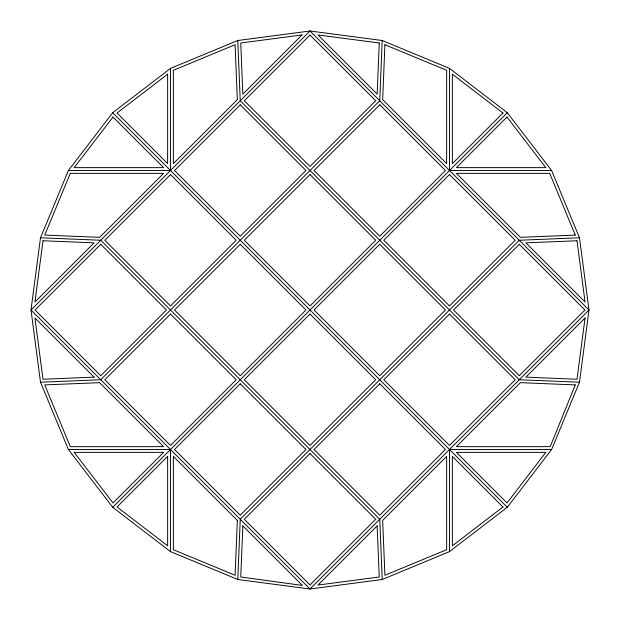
<?xml version="1.0" encoding="UTF-8"?>
<svg xmlns="http://www.w3.org/2000/svg" width="620" height="620" viewBox="0 0 620 620"><rect width="100%" height="100%" fill="white"/><g stroke="black" fill="none" stroke-linecap="round" stroke-linejoin="round"><path stroke-width="0.93" d="M237.793 579.491L240.25 519.25L519.25 240.25L579.491 237.793L589 310L579.491 382.207L551.622 449.5L507.284 507.284L449.5 551.622L382.207 579.491L310 589L237.793 579.491L170.5 551.622L112.716 507.284L68.378 449.5L40.509 382.207L31 310L40.509 237.793L68.378 170.5L112.716 112.716L170.5 68.378L237.793 40.509L310 31L382.207 40.509L449.5 68.378L507.284 112.716L551.622 170.5L579.491 237.793M382.207 40.509L379.75 100.75L100.75 379.75L40.509 382.207M112.716 507.284L507.284 112.716M68.378 170.5L170.5 170.5L170.5 68.378M551.622 170.5L449.5 170.5L449.5 68.378M68.378 449.5L170.5 449.5L170.5 551.622M551.622 449.5L449.5 449.5L449.5 551.622M40.509 237.793L100.75 240.25L379.75 519.25L382.207 579.491M579.491 382.207L519.25 379.75L240.25 100.75L237.793 40.509M112.716 112.716L507.284 507.284M237.336 520.389L235.096 575.275L173.36 549.707L173.36 456.413L237.336 520.389M242.846 525.892L240.754 576.995L302.397 585.443L242.846 525.892M379.246 43.005L377.154 94.108L317.99 34.937L379.246 43.005M384.904 44.725L382.664 99.611L446.64 163.587L446.64 70.293L384.904 44.725M43.005 240.754L34.937 302.01L94.108 242.846L43.005 240.754M585.063 317.99L576.995 379.246L525.892 377.154L585.063 317.99M575.275 384.904L550.211 446.64L456.413 446.64L520.389 382.664L575.275 384.904M70.293 173.36L44.725 235.096L99.611 237.336L163.587 173.36L70.293 173.36M113.003 117.048L74.183 167.64L163.587 167.64L113.003 117.048M545.817 452.36L506.997 502.952L456.413 452.36L545.817 452.36M237.336 99.611L173.36 163.587L173.36 70.293L235.096 44.725L237.336 99.611M302.01 34.937L242.846 94.108L240.754 43.005L302.01 34.937M310 31L31 310L310 589L589 310L310 31M100.75 244.303L35.053 310L100.75 375.697L166.447 310L100.75 244.303M170.5 174.553L104.803 240.25L170.5 305.947L236.197 240.25L170.5 174.553M240.25 104.803L174.553 170.5L240.25 236.197L305.947 170.5L240.25 104.803M310 35.053L244.303 100.75L310 166.447L375.697 100.75L310 35.053M170.5 314.053L104.803 379.75L170.5 445.447L236.197 379.75L170.5 314.053M240.25 244.303L174.553 310L240.25 375.697L305.947 310L240.25 244.303M310 174.553L244.303 240.25L310 305.947L375.697 240.25L310 174.553M379.75 104.803L314.053 170.5L379.75 236.197L445.447 170.5L379.75 104.803M163.587 452.36L113.003 502.952L74.183 452.36L163.587 452.36M502.952 113.003L452.36 163.587L452.36 74.183L502.952 113.003M167.64 456.413L117.048 506.997L167.64 545.817L167.64 456.413M240.25 383.803L174.553 449.5L240.25 515.197L305.947 449.5L240.25 383.803M310 314.053L244.303 379.75L310 445.447L375.697 379.75L310 314.053M379.75 244.303L314.053 310L379.75 375.697L445.447 310L379.75 244.303M449.5 174.553L383.803 240.25L449.5 305.947L515.197 240.25L449.5 174.553M506.997 117.048L456.413 167.64L545.817 167.64L506.997 117.048M310 453.553L244.303 519.25L310 584.947L375.697 519.25L310 453.553M379.75 383.803L314.053 449.5L379.75 515.197L445.447 449.5L379.75 383.803M449.5 314.053L383.803 379.75L449.5 445.447L515.197 379.75L449.5 314.053M519.25 244.303L453.553 310L519.25 375.697L584.947 310L519.25 244.303M377.154 525.892L317.99 585.063L379.246 576.995L377.154 525.892M446.64 456.413L382.664 520.389L384.904 575.275L446.64 549.707L446.64 456.413M167.64 74.183L117.048 113.003L167.64 163.587L167.64 74.183M502.952 506.997L452.36 545.817L452.36 456.413L502.952 506.997M575.275 235.096L520.389 237.336L456.413 173.36L549.707 173.36L575.275 235.096M576.995 240.754L525.892 242.846L585.063 302.01L576.995 240.754M94.108 377.154L43.005 379.246L34.937 317.99L94.108 377.154M99.611 382.664L44.725 384.904L70.293 446.64L163.587 446.64L99.611 382.664"/></g></svg>
